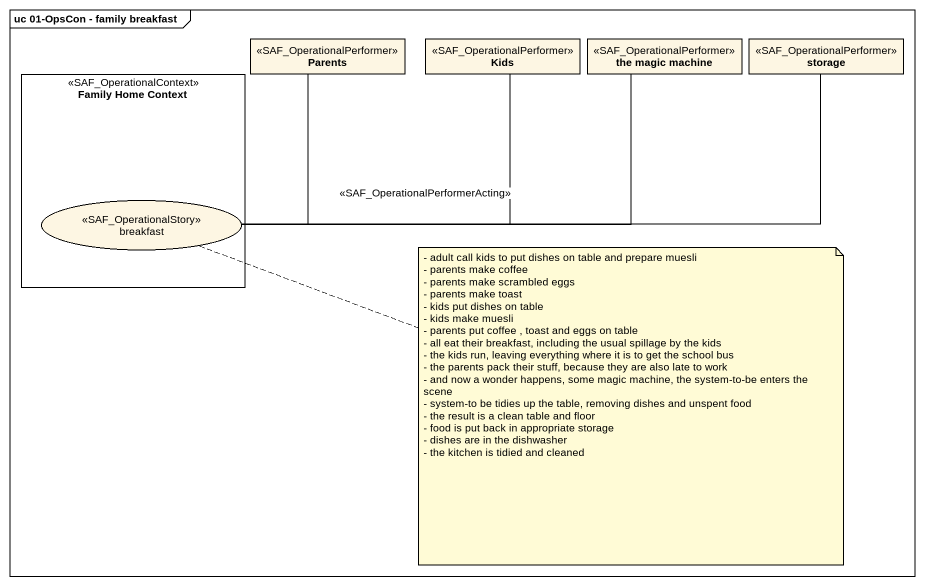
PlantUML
@startuml
mainframe uc 01-OpsCon - family breakfast
allowmixing
hide circle
hide empty members
rectangle "Family Home Context" as Family_Home_Context <<SAF_OperationalContext>> {
  usecase breakfast <<SAF_OperationalStory>>
}
class Parents <<SAF_OperationalPerformer>>
class Kids <<SAF_OperationalPerformer>>
class "the magic machine" as the_magic_machine <<SAF_OperationalPerformer>>
class "storage" as storage_ <<SAF_OperationalPerformer>>
storage_ -left- breakfast
breakfast -up- Parents : <<SAF_OperationalPerformerActing>>
breakfast -right- Kids
breakfast -right- the_magic_machine
note right of breakfast
  - adult call kids to put dishes on table and prepare muesli
  - parents make coffee
  - parents make scrambled eggs
  - parents make toast
  - kids put dishes on table
  - kids make muesli
  - parents put coffee , toast and eggs on table
  - all eat their breakfast, including the usual spillage by the kids
  - the kids run, leaving everything where it is to get the school bus
  - the parents pack their stuff, because they are also late to work
  - and now a wonder happens, some magic machine, the system-to-be enters the scene
  - system-to be tidies up the table, removing dishes and unspent food
  - the result is a clean table and floor
  - food is put back in appropriate storage
  - dishes are in the dishwasher
  - the kitchen is tidied and cleaned
end note
@enduml
